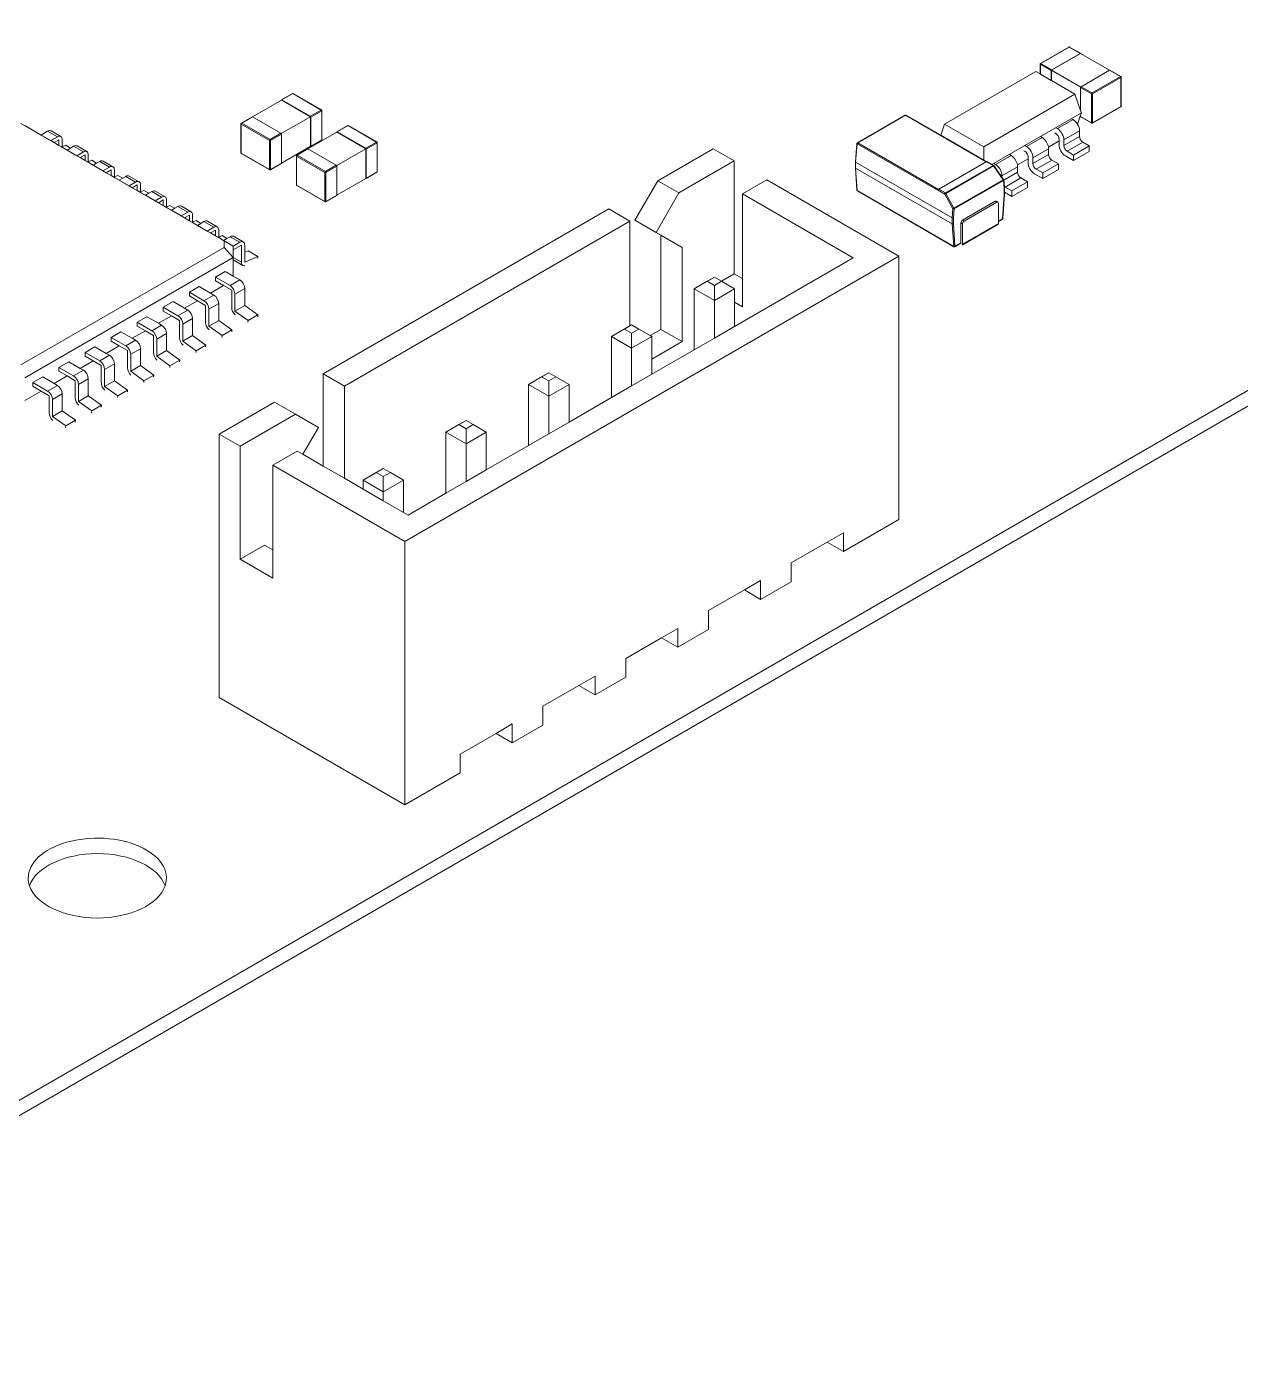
# Model space of a CAD drawing. Header units: millimetres. Extents: x 15 to 415, y 5 to 292.
# Drawn here: x 309.2 to 361.9, y 59.5 to 116.9 of the extents above; entities that cross this region are included whole.
import ezdxf

# ---------------------------------------------------------------- set-up
doc = ezdxf.new("R2010")
doc.units = ezdxf.units.MM
doc.layers.add('Geometries', color=7, linetype='Continuous')

msp = doc.modelspace()

# ---------------------------------------------------------------- linework, layer by layer
at = {"layer": 'Geometries', "linetype": 'Continuous', "lineweight": 15}
for p, q in [((392.916, 118.864), (291.234, 60.158)), ((392.916, 118.192), (291.234, 59.486)), ((354.434, 116.024), (353.204, 115.314)), ((354.449, 116.023), (353.219, 115.312)), ((354.923, 115.749), (354.449, 116.023)), ((354.938, 115.751), (354.464, 116.024)), ((354.933, 115.743), (353.682, 115.02)), ((353.692, 115.039), (354.923, 115.749)), ((354.933, 115.743), (354.944, 115.737)), ((354.944, 115.737), (356.195, 115.014)), ((353, 114.965), (349.04, 112.679)), ((353.189, 114.856), (353, 114.965)), ((353.189, 115.288), (353.189, 114.856)), ((353.671, 115.002), (353.197, 115.276)), ((353.197, 115.276), (353.197, 114.851)), ((353.219, 115.312), (353.692, 115.039)), ((353.671, 114.578), (353.671, 115.002)), ((353.682, 115.02), (354.95, 114.288)), ((353.682, 115.02), (353.682, 114.572)), ((356.195, 115.014), (354.965, 114.304)), ((356.669, 114.741), (356.195, 115.014)), ((356.684, 114.742), (356.21, 115.016)), ((353.197, 114.851), (353.189, 114.856)), ((353.671, 114.578), (353.197, 114.851)), ((353.682, 114.572), (353.671, 114.578)), ((354.697, 113.986), (353.682, 114.572)), ((354.965, 114.304), (355.439, 114.03)), ((355.439, 114.03), (356.669, 114.741)), ((356.69, 114.704), (355.46, 113.994)), ((356.69, 113.447), (356.69, 114.704)), ((356.699, 113.459), (356.699, 114.716)), ((320.26, 113.716), (319.009, 112.994)), ((320.271, 113.722), (320.26, 113.716)), ((320.74, 114.003), (320.267, 113.73)), ((321.523, 113), (320.271, 113.722)), ((320.755, 114.002), (320.282, 113.728)), ((320.282, 113.728), (321.512, 113.018)), ((321.986, 113.292), (320.755, 114.002)), ((322.001, 113.293), (320.77, 114.003)), ((350.737, 111.699), (354.697, 113.986)), ((354.944, 113.272), (354.697, 113.986)), ((355.418, 113.994), (354.944, 114.267)), ((354.944, 114.267), (354.944, 113.272)), ((355.418, 112.736), (355.418, 113.994)), ((355.46, 113.994), (355.46, 112.736)), ((321.512, 113.018), (321.986, 113.292)), ((322.007, 113.255), (321.533, 112.981)), ((322.007, 111.997), (322.007, 113.255)), ((322.016, 112.01), (322.016, 113.267)), ((354.979, 113.169), (351.095, 110.926)), ((354.979, 113.169), (354.944, 113.272)), ((354.944, 113.066), (354.979, 113.169)), ((355.454, 112.723), (356.684, 113.433)), ((355.46, 112.736), (356.69, 113.447)), ((317.773, 107.621), (308.956, 112.711)), ((309.122, 112.615), (309.829, 112.207)), ((318.505, 112.696), (318.505, 111.438)), ((319.744, 111.973), (318.514, 112.683)), ((318.514, 112.683), (318.514, 111.426)), ((318.994, 112.995), (318.52, 112.722)), ((319.009, 112.994), (318.535, 112.72)), ((318.535, 112.72), (319.766, 112.01)), ((320.239, 112.283), (319.009, 112.994)), ((321.523, 113), (320.254, 112.267)), ((321.523, 113), (321.523, 111.718)), ((321.533, 112.981), (321.533, 111.724)), ((323.145, 112.615), (322.671, 112.342)), ((323.16, 112.614), (322.686, 112.34)), ((324.39, 111.904), (323.16, 112.614)), ((324.405, 111.905), (323.175, 112.615)), ((347.325, 113.068), (345.255, 111.873)), ((347.345, 113.066), (345.275, 111.871)), ((350.841, 111.048), (347.345, 113.066)), ((348.873, 112.198), (347.365, 113.068)), ((349.04, 112.679), (348.873, 112.198)), ((349.04, 112.679), (350.737, 111.699)), ((354.612, 112.875), (353.933, 112.483)), ((354.612, 112.875), (354.541, 112.916)), ((354.807, 112.672), (354.928, 113.019)), ((354.928, 113.019), (354.944, 113.066)), ((354.944, 113.01), (354.928, 113.019)), ((354.944, 113.066), (354.944, 113.01)), ((354.944, 113.01), (355.418, 112.736)), ((354.95, 112.996), (355.424, 112.723)), ((310.112, 112.371), (309.829, 112.207)), ((309.829, 112.207), (310.253, 111.962)), ((310.536, 112.126), (310.112, 112.371)), ((310.536, 112.126), (310.253, 111.962)), ((310.686, 112.14), (310.262, 112.385)), ((310.607, 112.003), (310.395, 111.881)), ((310.607, 112.003), (310.607, 111.758)), ((310.748, 112.003), (310.748, 111.697)), ((319.766, 112.01), (320.239, 112.283)), ((320.26, 112.246), (319.787, 111.973)), ((320.26, 110.989), (320.26, 112.246)), ((322.665, 112.328), (321.413, 111.606)), ((321.533, 111.724), (322.007, 111.997)), ((322.675, 112.334), (322.665, 112.328)), ((323.927, 111.612), (322.675, 112.334)), ((322.686, 112.34), (323.916, 111.63)), ((350.737, 111.122), (348.873, 112.198)), ((352.589, 111.708), (353.268, 112.099)), ((353.268, 112.099), (353.198, 112.14)), ((353.82, 112.304), (353.862, 112.279)), ((353.933, 112.483), (353.862, 112.524)), ((354.004, 112.034), (354.004, 111.953)), ((354.895, 112.385), (354.216, 111.993)), ((354.895, 112.14), (354.216, 111.748)), ((354.216, 111.748), (354.216, 111.993)), ((354.895, 112.14), (354.895, 112.385)), ((310.253, 111.962), (310.395, 111.881)), ((310.395, 111.881), (310.607, 111.758)), ((310.607, 111.758), (310.748, 111.677)), ((310.748, 111.697), (310.898, 111.763)), ((310.748, 111.697), (310.748, 111.677)), ((310.748, 111.677), (310.961, 111.554)), ((310.898, 111.763), (311.11, 111.64)), ((311.11, 111.64), (310.961, 111.554)), ((310.961, 111.554), (311.385, 111.309)), ((311.243, 111.717), (311.11, 111.64)), ((311.668, 111.472), (311.243, 111.717)), ((311.668, 111.472), (311.385, 111.309)), ((311.818, 111.487), (311.393, 111.732)), ((318.514, 111.426), (319.744, 110.716)), ((318.52, 111.412), (319.751, 110.702)), ((319.744, 110.716), (319.744, 111.973)), ((319.787, 111.973), (319.787, 110.716)), ((320.26, 110.989), (321.512, 111.712)), ((321.398, 111.607), (320.924, 111.333)), ((321.413, 111.606), (320.939, 111.332)), ((322.643, 110.895), (321.413, 111.606)), ((321.512, 111.712), (321.523, 111.718)), ((321.527, 111.71), (322.001, 111.984)), ((323.927, 111.612), (322.658, 110.879)), ((323.916, 111.63), (324.39, 111.904)), ((323.927, 111.612), (323.927, 110.33)), ((324.411, 111.867), (323.937, 111.593)), ((323.937, 111.593), (323.937, 110.336)), ((324.411, 110.609), (324.411, 111.867)), ((324.42, 110.622), (324.42, 111.879)), ((336.588, 110.225), (338.992, 111.613)), ((338.992, 111.613), (339.911, 111.083)), ((345.235, 111.842), (345.167, 111.048)), ((345.247, 111.825), (345.179, 111.031)), ((348.754, 109.8), (345.247, 111.825)), ((345.275, 111.871), (348.773, 109.851)), ((350.737, 111.122), (350.737, 111.699)), ((352.476, 111.528), (352.519, 111.503)), ((352.589, 111.708), (352.519, 111.748)), ((352.872, 111.218), (353.551, 111.61)), ((354.004, 111.953), (353.544, 111.687)), ((353.551, 111.365), (353.551, 111.61)), ((354.004, 111.953), (354.004, 111.789)), ((355.036, 111.895), (354.357, 111.503)), ((354.64, 111.34), (354.357, 111.503)), ((355.319, 111.732), (354.64, 111.34)), ((355.319, 111.487), (354.64, 111.095)), ((355.319, 111.732), (355.036, 111.895)), ((355.319, 111.487), (355.319, 111.732)), ((311.385, 111.309), (311.526, 111.227)), ((311.738, 111.35), (311.526, 111.227)), ((311.526, 111.227), (311.738, 111.105)), ((311.738, 111.35), (311.738, 111.105)), ((311.738, 111.105), (311.88, 111.023)), ((311.88, 111.35), (311.88, 111.044)), ((311.88, 111.044), (312.03, 111.109)), ((311.88, 111.044), (311.88, 111.023)), ((311.88, 111.023), (312.092, 110.901)), ((312.03, 111.109), (312.241, 110.987)), ((312.241, 110.987), (312.092, 110.901)), ((312.092, 110.901), (312.516, 110.656)), ((312.375, 111.064), (312.241, 110.987)), ((312.799, 110.819), (312.375, 111.064)), ((312.949, 110.834), (312.525, 111.079)), ((319.781, 110.702), (320.254, 110.975)), ((319.787, 110.716), (320.26, 110.989)), ((320.909, 111.307), (320.909, 110.05)), ((322.148, 110.585), (320.918, 111.295)), ((320.918, 111.295), (320.918, 110.038)), ((320.939, 111.332), (322.17, 110.622)), ((322.17, 110.622), (322.643, 110.895)), ((322.665, 110.858), (322.191, 110.585)), ((322.665, 109.601), (322.665, 110.858)), ((337.507, 109.695), (339.911, 111.083)), ((339.911, 106.184), (339.911, 111.083)), ((345.167, 111.047), (345.167, 111.048)), ((345.167, 111.047), (345.167, 110.787)), ((349.365, 108.615), (345.179, 111.031)), ((345.179, 111.031), (345.179, 110.77)), ((348.783, 109.86), (350.841, 111.048)), ((349.072, 109.693), (351.14, 110.887)), ((351.158, 110.868), (349.09, 109.674)), ((350.853, 111.054), (350.737, 111.122)), ((350.841, 111.048), (350.851, 111.054)), ((351.14, 110.887), (350.851, 111.054)), ((351.095, 110.926), (350.871, 111.056)), ((351.16, 110.889), (351.095, 110.926)), ((351.584, 110.268), (351.158, 110.868)), ((351.529, 110.376), (351.172, 110.878)), ((351.246, 110.932), (351.175, 110.973)), ((351.246, 110.932), (351.925, 111.324)), ((351.925, 111.324), (351.854, 111.365)), ((352.66, 111.177), (352.2, 110.911)), ((352.66, 111.259), (352.66, 111.177)), ((352.66, 111.177), (352.66, 111.014)), ((352.872, 110.973), (353.551, 111.365)), ((352.872, 110.973), (352.872, 111.218)), ((353.014, 110.728), (353.693, 111.12)), ((353.297, 110.564), (353.975, 110.956)), ((353.975, 110.956), (353.693, 111.12)), ((353.975, 110.711), (353.975, 110.956)), ((354.286, 111.299), (354.64, 111.095)), ((354.64, 111.095), (354.64, 111.34)), ((312.799, 110.819), (312.516, 110.656)), ((312.516, 110.656), (312.658, 110.574)), ((312.87, 110.697), (312.658, 110.574)), ((312.658, 110.574), (312.87, 110.452)), ((312.87, 110.697), (312.87, 110.452)), ((312.87, 110.452), (313.011, 110.37)), ((313.011, 110.697), (313.011, 110.391)), ((313.011, 110.391), (313.161, 110.456)), ((313.011, 110.391), (313.011, 110.37)), ((313.011, 110.37), (313.223, 110.248)), ((313.161, 110.456), (313.373, 110.334)), ((313.373, 110.334), (313.223, 110.248)), ((313.506, 110.411), (313.373, 110.334)), ((313.93, 110.166), (313.506, 110.411)), ((314.08, 110.181), (313.656, 110.426)), ((322.148, 109.327), (322.148, 110.585)), ((322.191, 110.585), (322.191, 109.327)), ((322.665, 109.601), (323.916, 110.324)), ((323.916, 110.324), (323.927, 110.33)), ((323.931, 110.322), (324.405, 110.596)), ((323.937, 110.336), (324.411, 110.609)), ((340.265, 109.654), (341.325, 110.266)), ((341.325, 110.266), (347.053, 106.959)), ((345.167, 110.786), (345.167, 110.787)), ((345.167, 110.786), (345.236, 109.811)), ((345.179, 110.77), (345.247, 109.795)), ((349.365, 108.353), (345.179, 110.77)), ((349.445, 109.033), (351.584, 110.268)), ((351.529, 110.442), (352.208, 110.834)), ((351.529, 110.376), (351.529, 110.442)), ((351.598, 110.278), (351.529, 110.376)), ((351.607, 110.242), (352.208, 110.589)), ((351.67, 109.952), (352.349, 110.344)), ((352.208, 110.589), (352.208, 110.834)), ((352.632, 110.181), (352.349, 110.344)), ((352.943, 110.524), (353.297, 110.32)), ((353.297, 110.564), (353.014, 110.728)), ((353.297, 110.32), (353.975, 110.711)), ((353.297, 110.32), (353.297, 110.564)), ((313.223, 110.248), (313.648, 110.003)), ((313.93, 110.166), (313.648, 110.003)), ((313.648, 110.003), (313.789, 109.921)), ((314.001, 110.044), (313.789, 109.921)), ((313.789, 109.921), (314.001, 109.799)), ((314.001, 110.044), (314.001, 109.799)), ((314.001, 109.799), (314.143, 109.717)), ((314.143, 110.044), (314.143, 109.738)), ((314.143, 109.738), (314.293, 109.803)), ((314.143, 109.738), (314.143, 109.717)), ((314.143, 109.717), (314.355, 109.594)), ((314.293, 109.803), (314.504, 109.681)), ((314.638, 109.758), (314.504, 109.681)), ((315.062, 109.513), (314.638, 109.758)), ((315.212, 109.528), (314.788, 109.773)), ((320.918, 110.038), (322.148, 109.327)), ((320.924, 110.024), (322.155, 109.314)), ((335.598, 108.511), (336.588, 110.225)), ((337.507, 109.695), (336.517, 107.98)), ((336.588, 110.225), (337.507, 109.695)), ((345.247, 109.795), (349.433, 107.378)), ((345.256, 109.779), (349.442, 107.362)), ((348.754, 109.8), (348.755, 109.814)), ((349.044, 109.648), (348.755, 109.814)), ((348.783, 109.86), (349.072, 109.693)), ((351.594, 110.238), (349.455, 109.003)), ((351.628, 109.887), (351.594, 110.238)), ((351.607, 110.242), (351.606, 110.258)), ((351.632, 109.98), (351.607, 110.242)), ((351.628, 109.628), (351.628, 109.887)), ((351.639, 109.906), (351.632, 109.98)), ((351.639, 109.904), (351.639, 109.906)), ((351.639, 109.725), (351.639, 109.904)), ((351.639, 109.725), (351.953, 109.544)), ((351.639, 109.644), (351.639, 109.725)), ((351.953, 109.789), (351.67, 109.952)), ((351.953, 109.789), (352.632, 110.181)), ((351.953, 109.544), (352.632, 109.936)), ((351.953, 109.544), (351.953, 109.789)), ((352.632, 109.936), (352.632, 110.181)), ((314.504, 109.681), (314.355, 109.594)), ((314.355, 109.594), (314.779, 109.35)), ((315.062, 109.513), (314.779, 109.35)), ((314.779, 109.35), (314.92, 109.268)), ((315.132, 109.39), (314.92, 109.268)), ((314.92, 109.268), (315.132, 109.145)), ((315.132, 109.39), (315.132, 109.145)), ((315.132, 109.145), (315.274, 109.064)), ((315.274, 109.39), (315.274, 109.084)), ((315.274, 109.084), (315.424, 109.15)), ((315.424, 109.15), (315.636, 109.028)), ((316.343, 108.874), (315.919, 109.119)), ((322.185, 109.314), (322.658, 109.587)), ((322.191, 109.327), (322.665, 109.601)), ((345.073, 106.878), (340.265, 109.654)), ((340.265, 105.98), (340.265, 109.654)), ((349.398, 109.007), (349.044, 109.648)), ((349.09, 109.674), (349.445, 109.033)), ((351.232, 109.333), (349.817, 108.517)), ((351.302, 109.292), (349.888, 108.476)), ((351.302, 109.292), (351.232, 109.333)), ((351.352, 109.297), (351.282, 109.338)), ((351.373, 108.468), (351.373, 109.251)), ((351.559, 108.575), (351.628, 109.628)), ((351.571, 108.589), (351.639, 109.643)), ((351.639, 109.643), (351.639, 109.644)), ((315.274, 109.084), (315.274, 109.064)), ((315.274, 109.064), (315.486, 108.941)), ((315.636, 109.028), (315.486, 108.941)), ((315.486, 108.941), (315.91, 108.696)), ((315.769, 109.105), (315.636, 109.028)), ((316.193, 108.86), (315.769, 109.105)), ((316.193, 108.86), (315.91, 108.696)), ((315.91, 108.696), (316.052, 108.615)), ((316.264, 108.737), (316.052, 108.615)), ((316.052, 108.615), (316.264, 108.492)), ((316.264, 108.737), (316.264, 108.492)), ((316.405, 108.737), (316.405, 108.431)), ((322.078, 101.848), (334.466, 109.001)), ((334.466, 109.001), (335.385, 108.47)), ((349.365, 108.615), (349.398, 109.007)), ((349.365, 108.353), (349.365, 108.615)), ((349.455, 109.003), (349.421, 108.613)), ((349.421, 108.613), (349.421, 108.355)), ((351.373, 108.468), (351.559, 108.575)), ((351.373, 108.454), (351.551, 108.557)), ((316.264, 108.492), (316.405, 108.411)), ((316.405, 108.431), (316.555, 108.497)), ((316.405, 108.431), (316.405, 108.411)), ((316.405, 108.411), (316.617, 108.288)), ((316.555, 108.497), (316.767, 108.374)), ((316.767, 108.374), (316.617, 108.288)), ((316.617, 108.288), (317.042, 108.043)), ((316.9, 108.451), (316.767, 108.374)), ((317.325, 108.206), (316.9, 108.451)), ((317.325, 108.206), (317.042, 108.043)), ((317.042, 108.043), (317.183, 107.961)), ((317.475, 108.221), (317.05, 108.466)), ((317.395, 108.084), (317.183, 107.961)), ((317.395, 108.084), (317.395, 107.839)), ((317.537, 108.084), (317.537, 107.778)), ((335.385, 108.47), (322.997, 101.317)), ((335.385, 103.93), (335.385, 108.47)), ((335.598, 108.511), (336.517, 107.98)), ((336.729, 107.858), (335.598, 108.511)), ((336.517, 107.98), (337.648, 107.327)), ((349.433, 107.378), (349.365, 108.353)), ((349.421, 108.355), (349.49, 107.38)), ((349.747, 107.529), (349.747, 108.394)), ((349.817, 108.353), (349.747, 108.394)), ((349.797, 107.426), (351.352, 108.324)), ((349.817, 108.517), (349.888, 108.476)), ((349.817, 107.471), (351.373, 108.37)), ((349.817, 107.471), (349.817, 108.353)), ((351.373, 108.454), (351.373, 108.468)), ((351.373, 108.37), (351.373, 108.454)), ((317.183, 107.961), (317.395, 107.839)), ((317.395, 107.839), (317.537, 107.757)), ((317.537, 107.778), (317.687, 107.843)), ((317.537, 107.778), (317.537, 107.757)), ((317.537, 107.757), (317.749, 107.635)), ((317.687, 107.843), (317.898, 107.721)), ((317.898, 107.721), (317.749, 107.635)), ((317.749, 107.635), (318.173, 107.39)), ((317.773, 107.322), (317.773, 107.621)), ((318.173, 107.39), (317.773, 107.621)), ((318.032, 107.798), (317.898, 107.721)), ((318.456, 107.553), (318.032, 107.798)), ((318.456, 107.553), (318.173, 107.39)), ((318.527, 107.431), (318.173, 107.227)), ((318.606, 107.568), (318.182, 107.813)), ((318.527, 107.431), (318.527, 106.686)), ((318.668, 107.431), (318.668, 107.125)), ((336.729, 107.858), (337.648, 107.327)), ((336.729, 103.775), (336.729, 107.858)), ((349.482, 107.362), (349.673, 107.473)), ((349.49, 107.38), (349.747, 107.529)), ((349.673, 107.473), (349.738, 107.51)), ((308.956, 102.232), (317.773, 107.322)), ((318.173, 106.9), (309.122, 101.674)), ((318.173, 106.9), (317.773, 107.322)), ((318.173, 107.39), (318.173, 107.227)), ((318.173, 107.227), (318.173, 106.9)), ((318.173, 106.89), (318.173, 106.9)), ((318.173, 106.788), (318.173, 106.89)), ((318.173, 106.89), (318.527, 106.686)), ((318.668, 107.125), (318.818, 107.19)), ((318.668, 107.125), (318.668, 106.695)), ((318.668, 106.695), (319.242, 106.945)), ((318.818, 107.19), (319.242, 106.945)), ((319.242, 106.945), (319.234, 106.859)), ((347.053, 106.959), (325.613, 94.581)), ((337.648, 107.327), (337.648, 103.244)), ((345.073, 106.878), (339.925, 103.906)), ((347.053, 106.959), (347.053, 95.528)), ((317.819, 106.288), (317.395, 106.043)), ((318.173, 106.084), (317.819, 106.288)), ((318.173, 106.084), (318.173, 106.788)), ((318.173, 106.788), (318.589, 106.548)), ((317.183, 105.349), (317.749, 105.675)), ((317.395, 106.043), (317.395, 105.879)), ((318.032, 105.675), (317.395, 106.043)), ((317.749, 105.675), (317.395, 105.879)), ((318.102, 105.471), (317.749, 105.675)), ((318.032, 105.675), (318.456, 105.92)), ((318.456, 105.92), (318.173, 106.084)), ((338.171, 105.539), (339.048, 106.045)), ((338.737, 105.865), (338.171, 105.539)), ((338.737, 105.865), (339.048, 106.045)), ((339.048, 105.686), (338.737, 105.865)), ((339.359, 105.865), (339.048, 106.045)), ((339.048, 105.686), (339.359, 105.865)), ((339.048, 105.686), (339.048, 105.032)), ((339.359, 105.865), (339.911, 106.184)), ((339.359, 105.865), (339.925, 105.539)), ((340.265, 105.98), (339.911, 106.184)), ((340.265, 104.755), (340.265, 105.98)), ((316.688, 105.634), (316.264, 105.389)), ((316.264, 105.389), (316.264, 105.226)), ((316.9, 105.022), (316.264, 105.389)), ((316.617, 105.022), (316.264, 105.226)), ((317.183, 105.349), (316.688, 105.634)), ((316.9, 105.022), (317.325, 105.267)), ((317.325, 105.267), (317.183, 105.349)), ((318.102, 105.471), (318.102, 104.726)), ((318.668, 105.553), (318.244, 105.308)), ((318.244, 105.308), (318.244, 104.572)), ((318.668, 105.553), (318.668, 104.817)), ((339.048, 105.032), (338.171, 105.539)), ((338.171, 102.893), (338.171, 105.539)), ((339.048, 105.032), (339.925, 105.539)), ((339.925, 105.539), (339.925, 104.951)), ((315.557, 104.981), (315.132, 104.736)), ((315.132, 104.736), (315.132, 104.573)), ((315.769, 104.369), (315.132, 104.736)), ((315.486, 104.369), (315.132, 104.573)), ((316.052, 104.695), (315.557, 104.981)), ((315.769, 104.369), (316.193, 104.614)), ((316.052, 104.695), (316.617, 105.022)), ((316.193, 104.614), (316.052, 104.695)), ((316.971, 104.818), (316.617, 105.022)), ((316.971, 104.818), (316.971, 104.073)), ((317.537, 104.9), (317.112, 104.655)), ((317.112, 104.655), (317.112, 103.919)), ((317.537, 104.9), (317.537, 104.164)), ((318.244, 104.572), (318.668, 104.817)), ((318.244, 104.572), (318.818, 104.159)), ((318.668, 104.817), (319.242, 104.404)), ((339.048, 103.399), (339.048, 105.032)), ((339.925, 104.951), (340.265, 104.755)), ((339.925, 104.951), (339.925, 103.906)), ((314.425, 104.328), (314.001, 104.083)), ((314.001, 104.083), (314.001, 103.92)), ((314.638, 103.716), (314.001, 104.083)), ((314.92, 104.042), (314.425, 104.328)), ((314.638, 103.716), (315.062, 103.961)), ((314.92, 104.042), (315.486, 104.369)), ((315.062, 103.961), (314.92, 104.042)), ((315.84, 104.165), (315.486, 104.369)), ((315.84, 104.165), (315.84, 103.42)), ((316.405, 104.246), (315.981, 104.001)), ((315.981, 104.001), (315.981, 103.266)), ((316.405, 104.246), (316.405, 103.511)), ((317.112, 103.919), (317.537, 104.164)), ((317.537, 104.164), (318.111, 103.751)), ((318.818, 104.159), (318.809, 104.083)), ((319.242, 104.404), (318.818, 104.159)), ((319.234, 104.328), (319.242, 104.404)), ((335.456, 103.971), (335.145, 103.791)), ((335.456, 103.971), (335.385, 103.93)), ((335.767, 103.791), (335.456, 103.971)), ((313.294, 103.675), (312.87, 103.43)), ((313.506, 103.062), (312.87, 103.43)), ((312.87, 103.43), (312.87, 103.267)), ((313.789, 103.389), (313.294, 103.675)), ((313.789, 103.389), (314.355, 103.716)), ((313.93, 103.307), (313.789, 103.389)), ((314.355, 103.716), (314.001, 103.92)), ((314.708, 103.512), (314.355, 103.716)), ((314.708, 103.512), (314.708, 102.766)), ((315.274, 103.593), (314.85, 103.348)), ((315.274, 103.593), (315.274, 102.858)), ((315.981, 103.266), (316.405, 103.511)), ((316.405, 103.511), (316.98, 103.098)), ((317.112, 103.919), (317.687, 103.506)), ((317.687, 103.506), (317.678, 103.43)), ((318.111, 103.751), (317.687, 103.506)), ((318.102, 103.675), (318.111, 103.751)), ((335.385, 103.93), (334.579, 103.465)), ((335.145, 103.791), (334.579, 103.465)), ((335.456, 102.959), (334.579, 103.465)), ((334.579, 103.465), (334.579, 100.819)), ((335.456, 103.612), (335.145, 103.791)), ((335.767, 103.791), (335.456, 103.612)), ((335.456, 103.612), (335.456, 102.959)), ((336.333, 103.465), (335.456, 102.959)), ((335.767, 103.791), (336.262, 103.506)), ((336.262, 103.506), (336.729, 103.775)), ((336.262, 103.506), (336.333, 103.465)), ((336.333, 102.485), (336.333, 103.465)), ((336.729, 103.775), (337.648, 103.244)), ((339.048, 103.399), (338.171, 102.893)), ((339.925, 103.906), (339.048, 103.399)), ((312.163, 103.022), (311.738, 102.777)), ((312.658, 102.736), (312.163, 103.022)), ((312.658, 102.736), (313.223, 103.062)), ((313.223, 103.062), (312.87, 103.267)), ((313.577, 102.858), (313.223, 103.062)), ((313.506, 103.062), (313.93, 103.307)), ((313.577, 102.858), (313.577, 102.113)), ((314.143, 102.94), (313.718, 102.695)), ((314.143, 102.94), (314.143, 102.204)), ((314.85, 103.348), (314.85, 102.613)), ((314.85, 102.613), (315.274, 102.858)), ((315.274, 102.858), (315.848, 102.445)), ((315.981, 103.266), (316.555, 102.853)), ((316.555, 102.853), (316.547, 102.777)), ((316.98, 103.098), (316.555, 102.853)), ((316.971, 103.022), (316.98, 103.098)), ((335.456, 102.959), (335.456, 101.326)), ((337.648, 103.244), (336.333, 102.485)), ((338.171, 102.893), (336.333, 101.832)), ((311.031, 102.368), (310.607, 102.124)), ((311.526, 102.083), (311.031, 102.368)), ((311.526, 102.083), (312.092, 102.409)), ((312.375, 102.409), (311.738, 102.777)), ((311.738, 102.777), (311.738, 102.613)), ((312.092, 102.409), (311.738, 102.613)), ((312.445, 102.205), (312.092, 102.409)), ((312.375, 102.409), (312.799, 102.654)), ((313.011, 102.287), (312.587, 102.042)), ((312.799, 102.654), (312.658, 102.736)), ((313.011, 102.287), (313.011, 101.551)), ((313.718, 102.695), (313.718, 101.959)), ((314.85, 102.613), (315.424, 102.2)), ((315.848, 102.445), (315.424, 102.2)), ((315.84, 102.368), (315.848, 102.445)), ((336.333, 101.832), (336.333, 102.485)), ((309.9, 101.715), (309.476, 101.47)), ((310.395, 101.429), (309.9, 101.715)), ((310.395, 101.429), (310.961, 101.756)), ((310.607, 102.124), (310.607, 101.96)), ((311.243, 101.756), (310.607, 102.124)), ((310.961, 101.756), (310.607, 101.96)), ((311.314, 101.552), (310.961, 101.756)), ((311.243, 101.756), (311.668, 102.001)), ((311.668, 102.001), (311.526, 102.083)), ((312.445, 102.205), (312.445, 101.46)), ((312.587, 102.042), (312.587, 101.306)), ((313.718, 101.959), (314.143, 102.204)), ((313.718, 101.959), (314.293, 101.546)), ((314.143, 102.204), (314.717, 101.791)), ((314.717, 101.791), (314.293, 101.546)), ((314.708, 101.715), (314.717, 101.791)), ((315.424, 102.2), (315.415, 102.124)), ((322.078, 101.848), (322.997, 101.317)), ((322.078, 101.848), (322.078, 97.847)), ((331.864, 101.897), (330.987, 101.391)), ((331.553, 101.717), (330.987, 101.391)), ((331.864, 101.897), (331.553, 101.717)), ((331.864, 101.538), (331.553, 101.717)), ((332.175, 101.717), (331.864, 101.897)), ((332.175, 101.717), (331.864, 101.538)), ((332.175, 101.717), (332.741, 101.391)), ((336.333, 101.832), (335.456, 101.326)), ((309.122, 100.695), (309.829, 101.103)), ((309.476, 101.47), (309.476, 101.307)), ((310.112, 101.103), (309.476, 101.47)), ((309.829, 101.103), (309.476, 101.307)), ((310.183, 100.899), (309.829, 101.103)), ((310.112, 101.103), (310.536, 101.348)), ((310.536, 101.348), (310.395, 101.429)), ((311.314, 101.552), (311.314, 100.807)), ((311.88, 101.634), (311.456, 101.389)), ((311.456, 101.389), (311.456, 100.653)), ((311.88, 101.634), (311.88, 100.898)), ((312.587, 101.306), (313.011, 101.551)), ((312.587, 101.306), (313.161, 100.893)), ((313.011, 101.551), (313.585, 101.138)), ((313.585, 101.138), (313.161, 100.893)), ((313.577, 101.062), (313.585, 101.138)), ((314.293, 101.546), (314.284, 101.47)), ((322.997, 97.317), (322.997, 101.317)), ((330.987, 101.391), (330.987, 98.745)), ((331.864, 100.885), (330.987, 101.391)), ((331.864, 101.538), (331.864, 100.885)), ((332.741, 101.391), (331.864, 100.885)), ((332.741, 99.758), (332.741, 101.391)), ((335.456, 101.326), (334.579, 100.819)), ((310.183, 100.899), (310.183, 100.154)), ((310.748, 100.98), (310.324, 100.735)), ((310.324, 100.735), (310.324, 100)), ((310.748, 100.98), (310.748, 100.245)), ((311.456, 100.653), (311.88, 100.898)), ((311.456, 100.653), (312.03, 100.24)), ((311.88, 100.898), (312.454, 100.485)), ((313.161, 100.893), (313.153, 100.817)), ((319.956, 100.623), (317.552, 99.235)), ((319.956, 100.623), (320.876, 100.093)), ((331.864, 100.885), (331.864, 99.252)), ((334.579, 100.819), (332.741, 99.758)), ((310.324, 100), (310.748, 100.245)), ((310.324, 100), (310.898, 99.587)), ((310.748, 100.245), (311.323, 99.832)), ((312.03, 100.24), (312.021, 100.164)), ((312.454, 100.485), (312.03, 100.24)), ((312.445, 100.409), (312.454, 100.485)), ((320.876, 100.093), (318.471, 98.705)), ((320.876, 100.093), (321.866, 99.521)), ((310.898, 99.587), (310.89, 99.511)), ((311.323, 99.832), (310.898, 99.587)), ((311.314, 99.756), (311.323, 99.832)), ((321.866, 99.521), (321.194, 98.358)), ((328.272, 99.823), (327.395, 99.317)), ((327.961, 99.644), (327.395, 99.317)), ((328.272, 99.823), (327.961, 99.644)), ((328.272, 99.464), (327.961, 99.644)), ((328.583, 99.644), (328.272, 99.823)), ((328.583, 99.644), (328.272, 99.464)), ((328.272, 99.464), (328.272, 98.811)), ((328.583, 99.644), (329.149, 99.317)), ((332.741, 99.758), (331.864, 99.252)), ((317.552, 87.804), (317.552, 99.235)), ((317.552, 99.235), (318.471, 98.705)), ((328.272, 98.811), (327.395, 99.317)), ((327.395, 99.317), (327.395, 96.672)), ((329.149, 99.317), (328.272, 98.811)), ((328.272, 98.811), (328.272, 97.178)), ((329.149, 97.684), (329.149, 99.317)), ((331.864, 99.252), (330.987, 98.745)), ((318.471, 93.806), (318.471, 98.705)), ((320.946, 98.5), (319.886, 97.888)), ((321.194, 98.358), (320.946, 98.5)), ((322.078, 97.847), (321.194, 98.358)), ((330.987, 98.745), (329.149, 97.684)), ((319.886, 97.888), (319.886, 94.214)), ((319.886, 97.888), (325.613, 94.581)), ((322.997, 97.317), (322.078, 97.847)), ((324.68, 97.749), (323.803, 97.243)), ((324.68, 97.749), (324.369, 97.57)), ((324.991, 97.57), (324.68, 97.749)), ((329.149, 97.684), (328.272, 97.178)), ((323.803, 96.851), (322.997, 97.317)), ((324.369, 97.57), (323.803, 97.243)), ((323.803, 97.243), (323.803, 96.851)), ((324.68, 96.737), (323.803, 97.243)), ((324.68, 97.39), (324.369, 97.57)), ((324.991, 97.57), (324.68, 97.39)), ((324.68, 97.39), (324.68, 96.737)), ((325.557, 97.243), (324.68, 96.737)), ((324.991, 97.57), (325.557, 97.243)), ((325.557, 95.839), (325.557, 97.243)), ((328.272, 97.178), (327.395, 96.672)), ((324.68, 96.345), (323.803, 96.851)), ((324.68, 96.737), (324.68, 96.345)), ((327.395, 96.672), (325.755, 95.724)), ((325.557, 95.839), (324.68, 96.345)), ((325.755, 95.724), (325.557, 95.839)), ((344.649, 94.14), (347.053, 95.528)), ((343.941, 94.549), (344.649, 94.957)), ((344.649, 94.957), (344.649, 94.14)), ((319.532, 94.418), (318.471, 93.806)), ((319.532, 94.418), (319.886, 94.214)), ((319.886, 94.214), (319.886, 92.989)), ((325.613, 94.581), (325.613, 83.15)), ((342.386, 93.651), (343.941, 94.549)), ((344.649, 94.14), (343.941, 94.549)), ((319.886, 92.989), (318.471, 93.806)), ((342.386, 92.834), (342.386, 93.651)), ((340.349, 92.475), (338.794, 91.577)), ((341.056, 92.883), (340.349, 92.475)), ((340.349, 92.475), (341.056, 92.066)), ((341.056, 92.066), (341.056, 92.883)), ((342.386, 92.834), (341.056, 92.066)), ((338.794, 91.577), (338.794, 90.76)), ((337.464, 90.809), (336.757, 90.401)), ((337.464, 89.993), (337.464, 90.809)), ((337.464, 89.993), (338.794, 90.76)), ((336.757, 90.401), (335.202, 89.503)), ((336.757, 90.401), (337.464, 89.993)), ((335.202, 89.503), (335.202, 88.686)), ((333.872, 88.735), (333.165, 88.327)), ((333.872, 87.919), (333.872, 88.735)), ((333.872, 87.919), (335.202, 88.686)), ((333.165, 88.327), (331.61, 87.429)), ((333.165, 88.327), (333.872, 87.919)), ((325.613, 83.15), (317.552, 87.804)), ((331.61, 87.429), (331.61, 86.612)), ((329.573, 86.253), (328.017, 85.355)), ((330.28, 86.661), (329.573, 86.253)), ((329.573, 86.253), (330.28, 85.845)), ((330.28, 85.845), (330.28, 86.661)), ((331.61, 86.612), (330.28, 85.845)), ((328.017, 85.355), (328.017, 84.538)), ((328.017, 84.538), (325.613, 83.15))]:
    msp.add_line(p, q, dxfattribs=at)
at = {"layer": 'Geometries', "linetype": 'Continuous', "lineweight": 15, "flags": 128}
for points in [[(345.179, 111.031), (345.174, 111.035), (345.17, 111.039), (345.168, 111.043), (345.167, 111.047)], [(345.179, 110.77), (345.174, 110.774), (345.17, 110.778), (345.168, 110.782), (345.167, 110.786)], [(351.628, 109.887), (351.633, 109.89), (351.636, 109.895), (351.638, 109.899), (351.639, 109.904)], [(351.628, 109.628), (351.633, 109.632), (351.636, 109.635), (351.638, 109.639), (351.639, 109.643)], [(349.365, 108.615), (349.371, 108.612), (349.378, 108.609), (349.385, 108.608), (349.393, 108.607), (349.401, 108.608), (349.408, 108.609), (349.415, 108.61), (349.421, 108.613)], [(349.365, 108.353), (349.371, 108.35), (349.378, 108.348), (349.385, 108.347), (349.393, 108.347), (349.401, 108.348), (349.408, 108.349), (349.415, 108.351), (349.421, 108.355)]]:
    msp.add_lwpolyline(points, dxfattribs=at)
at = {"layer": 'Geometries', "linetype": 'Continuous', "lineweight": 15}
for centre, radius, start, end in [((354.449, 115.998), 0.03, 60, 120), ((353.219, 115.288), 0.03, 120, 180), ((356.669, 114.716), 0.03, 0, 60), ((320.755, 113.977), 0.03, 60.00001, 120), ((321.986, 113.267), 0.03, 0, 60.00001), ((356.669, 113.459), 0.03, 300, 0), ((318.535, 112.696), 0.03, 120, 180), ((323.16, 112.589), 0.03, 60.00001, 120), ((347.345, 113.033), 0.04, 60, 120), ((355.439, 112.748), 0.03, 240, 300), ((321.986, 112.01), 0.03, 300, 0), ((318.535, 111.438), 0.03, 180, 240.00001), ((324.39, 111.879), 0.03, 0, 60.00001), ((345.275, 111.838), 0.04, 120, 175.09916), ((320.939, 111.307), 0.03, 120, 180), ((351.14, 110.854), 0.04, 35.38817, 60), ((319.766, 110.728), 0.03, 240.00001, 300), ((324.39, 110.622), 0.03, 300, 0), ((351.566, 110.255), 0.04, 5.43633, 35.38817), ((320.939, 110.05), 0.03, 180, 240.00001), ((345.276, 109.814), 0.04, 184.02747, 240), ((322.17, 109.34), 0.03, 240.00001, 300), ((351.531, 108.591), 0.04, 300, 356.27446), ((349.462, 107.397), 0.04, 240, 300)]:
    msp.add_arc(centre, radius, start, end, dxfattribs=at)
for centre, major_axis, ratio, start_param, end_param in [((354.449, 115.998), (-0.015, 0.026), 0.57735, 5.497787, 6.283185), ((354.449, 115.998), (-0.015, -0.026), 0.57735, 3.141593, 3.926991), ((354.923, 115.725), (0.015, 0.026), 0.57735, 6.283185, 7.068584), ((354.923, 115.725), (0.015, 0.026), 0.57735, 5.497787, 6.283185), ((353.219, 115.288), (-0.03, 0), 0.57735, 0, 0.785398), ((353.219, 115.288), (-0.015, -0.026), 0.57735, 3.926991, 5.497787), ((353.219, 115.288), (-0.015, 0.026), 0.57735, 5.497787, 6.283185), ((353.692, 115.014), (0.015, 0.026), 0.57735, 0.785398, 2.356195), ((356.195, 114.99), (-0.015, -0.026), 0.57735, 3.141593, 3.926991), ((354.965, 114.279), (-0.015, -0.026), 0.57735, 4.712389, 5.497787), ((354.965, 114.279), (-0.015, -0.026), 0.57735, 3.926991, 4.712389), ((356.669, 114.716), (0.015, 0.026), 0.57735, 0, 0.785398), ((356.669, 114.716), (-0.015, 0.026), 0.57735, 3.926991, 5.497787), ((356.669, 114.716), (-0.03, 0), 0.57735, 2.356194, 3.141593), ((320.282, 113.704), (0.015, -0.026), 0.57735, 3.141593, 3.926991), ((320.282, 113.704), (0.015, -0.026), 0.57735, 2.356194, 3.141593), ((320.755, 113.977), (-0.015, 0.026), 0.57735, 5.497787, 6.283185), ((320.755, 113.977), (0.015, 0.026), 0.57735, 0, 0.785398), ((355.439, 114.006), (0.015, 0.026), 0.57735, 0.785398, 2.356195), ((355.439, 114.006), (-0.03, 0), 0.57735, 0.785398, 2.356194), ((355.439, 114.006), (-0.015, 0.026), 0.57735, 3.926991, 5.497787), ((321.986, 113.267), (0.015, 0.026), 0.57735, 0, 0.785398), ((321.986, 113.267), (-0.015, 0.026), 0.57735, 3.926991, 5.497787), ((321.986, 113.267), (0.03, 0), 0.57735, 5.497787, 6.283185), ((356.669, 113.459), (-0.015, 0.026), 0.57735, 3.141593, 3.926991), ((356.669, 113.459), (-0.03, 0), 0.57735, 2.356194, 3.141593), ((318.535, 112.696), (0.03, 0), 0.57735, 3.141593, 3.926991), ((318.535, 112.696), (0.015, 0.026), 0.57735, 0.785398, 2.356194), ((318.535, 112.696), (0.015, -0.026), 0.57735, 2.356194, 3.141593), ((319.009, 112.969), (-0.015, 0.026), 0.57735, 5.497787, 6.283185), ((321.512, 112.994), (0.015, -0.026), 0.57735, 0.785398, 2.356194), ((323.16, 112.589), (-0.015, 0.026), 0.57735, 5.497787, 6.283185), ((323.16, 112.589), (0.015, 0.026), 0.57735, 0, 0.785398), ((347.345, 113.033), (0.02, -0.0346), 0.57735, 2.356194, 3.141593), ((347.345, 113.033), (-0.02, -0.0346), 0.57735, 3.141593, 3.926991), ((354.612, 112.549), (0.2, -0.346), 0.57735, 1.593374, 2.356194), ((354.612, 112.549), (0.2, -0.346), 0.57735, 0.785398, 1.593374), ((354.965, 113.022), (-0.015, -0.026), 0.57735, 5.497787, 6.283185), ((355.439, 112.748), (-0.03, 0), 0.57735, 0.785398, 2.356194), ((355.439, 112.748), (0.015, 0.026), 0.57735, 2.356195, 3.141593), ((355.439, 112.748), (-0.015, 0.026), 0.57735, 3.141593, 3.926991), ((310.112, 112.126), (-0.15, -0.26), 0.57735, 3.141593, 3.926991), ((310.536, 111.881), (0.15, 0.26), 0.57735, 0, 0.785398), ((310.536, 111.881), (0.15, 0.26), 0.57735, 5.497787, 6.283185), ((319.766, 111.985), (0.015, 0.026), 0.57735, 0.785398, 2.356194), ((319.766, 111.985), (0.015, -0.026), 0.57735, 0.785398, 2.356194), ((320.239, 112.259), (-0.015, 0.026), 0.57735, 4.712389, 5.497787), ((320.239, 112.259), (-0.015, 0.026), 0.57735, 3.926991, 4.712389), ((321.986, 112.01), (0.015, -0.026), 0.57735, 6.283185, 7.068583), ((321.986, 112.01), (0.03, 0), 0.57735, 5.497787, 6.283185), ((322.686, 112.316), (0.015, -0.026), 0.57735, 3.141593, 3.926991), ((322.686, 112.316), (0.015, -0.026), 0.57735, 2.356194, 3.141593), ((353.268, 111.773), (0.2, -0.346), 0.57735, 1.011807, 2.356194), ((353.862, 112.116), (0.1, -0.173), 0.57735, 0.785398, 2.356194), ((353.933, 112.157), (0.2, -0.346), 0.57735, 0.785398, 2.356194), ((355.036, 112.059), (0.1, -0.173), 0.57735, 3.926991, 5.497787), ((311.243, 111.472), (-0.15, -0.26), 0.57735, 3.141593, 3.926991), ((311.668, 111.227), (0.15, 0.26), 0.57735, 0, 0.785398), ((311.668, 111.227), (0.15, 0.26), 0.57735, 5.497787, 6.283185), ((318.535, 111.438), (0.03, 0), 0.57735, 3.141593, 3.926991), ((318.535, 111.438), (0.015, 0.026), 0.57735, 2.356194, 3.141593), ((319.766, 111.985), (0.03, 0), 0.57735, 3.926991, 5.497787), ((321.413, 111.581), (-0.015, 0.026), 0.57735, 5.497787, 6.283185), ((321.512, 111.736), (0.015, -0.026), 0.57735, 5.497787, 6.283185), ((321.512, 111.736), (0.015, -0.026), 0.57735, 0, 0.785398), ((323.916, 111.606), (0.015, -0.026), 0.57735, 0.785398, 2.356194), ((324.39, 111.879), (0.015, 0.026), 0.57735, 0, 0.785398), ((324.39, 111.879), (-0.015, 0.026), 0.57735, 3.926991, 5.497787), ((324.39, 111.879), (0.03, 0), 0.57735, 5.497787, 6.283185), ((345.275, 111.838), (0.0399, -0.0034), 0.514426, 3.141593, 3.97377), ((345.275, 111.838), (-0.02, -0.0346), 0.57735, 3.926991, 5.393995), ((345.275, 111.838), (0.02, -0.0346), 0.57735, 2.356194, 3.141593), ((352.519, 111.34), (0.1, -0.173), 0.57735, 0.785398, 2.356194), ((352.589, 111.381), (0.2, -0.346), 0.57735, 0.785398, 2.356194), ((353.268, 111.773), (0.2, -0.346), 0.57735, 0.785398, 1.011807), ((354.286, 111.626), (0.2, -0.346), 0.57735, 3.926991, 5.497787), ((354.357, 111.667), (0.1, -0.173), 0.57735, 3.926991, 5.497787), ((312.375, 110.819), (-0.15, -0.26), 0.57735, 3.141593, 3.926991), ((312.799, 110.574), (0.15, 0.26), 0.57735, 0, 0.785398), ((320.239, 111.001), (-0.015, 0.026), 0.57735, 3.141593, 3.926991), ((320.939, 111.307), (0.03, 0), 0.57735, 3.141593, 3.926991), ((320.939, 111.307), (0.015, 0.026), 0.57735, 0.785398, 2.356194), ((320.939, 111.307), (0.015, -0.026), 0.57735, 2.356194, 3.141593), ((322.643, 110.871), (-0.015, 0.026), 0.57735, 4.712389, 5.497787), ((322.643, 110.871), (-0.015, 0.026), 0.57735, 3.926991, 4.712389), ((350.851, 111.021), (-0.02, -0.0346), 0.57735, 3.869422, 3.926991), ((350.851, 111.021), (-0.02, -0.0346), 0.57735, 3.141593, 3.869422), ((351.14, 110.854), (0.02, 0.0346), 0.57735, 0, 0.785398), ((351.14, 110.854), (0.02, -0.0346), 0.57735, 1.636784, 2.356194), ((351.14, 110.854), (0.0326, 0.0232), 0.014177, 6.283185, 7.235572), ((351.246, 110.605), (0.2, -0.346), 0.57735, 0.785398, 2.356194), ((351.925, 110.997), (0.2, -0.346), 0.57735, 1.011807, 2.356194), ((351.925, 110.997), (0.2, -0.346), 0.57735, 0.785398, 1.011807), ((352.943, 110.85), (0.2, -0.346), 0.57735, 3.926991, 5.497787), ((353.014, 110.891), (0.1, -0.173), 0.57735, 3.926991, 5.497787), ((353.693, 111.283), (0.1, -0.173), 0.57735, 3.926991, 5.497787), ((312.799, 110.574), (0.15, 0.26), 0.57735, 5.497787, 6.283185), ((313.506, 110.166), (-0.15, -0.26), 0.57735, 3.141593, 3.926991), ((319.766, 110.728), (0.03, 0), 0.57735, 3.926991, 5.497787), ((319.766, 110.728), (0.015, 0.026), 0.57735, 2.356194, 3.141593), ((319.766, 110.728), (-0.015, 0.026), 0.57735, 3.141593, 3.926991), ((322.17, 110.597), (0.015, 0.026), 0.57735, 0.785398, 2.356194), ((322.17, 110.597), (0.03, 0), 0.57735, 3.926991, 5.497787), ((322.17, 110.597), (0.015, -0.026), 0.57735, 0.785398, 2.356194), ((323.916, 110.348), (0.015, -0.026), 0.57735, 5.497787, 6.283185), ((323.916, 110.348), (0.015, -0.026), 0.57735, 0, 0.785398), ((324.39, 110.622), (0.015, -0.026), 0.57735, 6.283185, 7.068583), ((324.39, 110.622), (0.03, 0), 0.57735, 5.497787, 6.283185), ((351.566, 110.255), (0.0326, 0.0232), 0.014177, 0, 0.952387), ((351.566, 110.255), (0.02, -0.0346), 0.57735, 0.785398, 1.636784), ((352.349, 110.507), (0.1, -0.173), 0.57735, 3.926991, 5.497787), ((313.93, 109.921), (0.15, 0.26), 0.57735, 0, 0.785398), ((313.93, 109.921), (0.15, 0.26), 0.57735, 5.497787, 6.283185), ((314.638, 109.513), (-0.15, -0.26), 0.57735, 3.141593, 3.926991), ((320.939, 110.05), (0.03, 0), 0.57735, 3.141593, 3.926991), ((320.939, 110.05), (0.015, 0.026), 0.57735, 2.356194, 3.141593), ((345.276, 109.814), (-0.0399, -0.0028), 0.620565, 6.283185, 7.026439), ((345.276, 109.814), (0.02, 0.0346), 0.57735, 2.434161, 3.141593), ((348.783, 109.827), (-0.02, -0.0346), 0.57735, 4.306537, 5.393995), ((348.783, 109.827), (-0.02, -0.0346), 0.57735, 3.926991, 4.306537), ((349.072, 109.66), (0.02, 0.0346), 0.57735, 0.785398, 2.252402), ((349.072, 109.66), (0.02, -0.0346), 0.57735, 1.636784, 2.356194), ((351.566, 110.255), (0.0398, 0.0038), 0.63406, 5.440216, 6.283185), ((351.67, 110.115), (0.1, -0.173), 0.57735, 5.224834, 5.497787), ((315.062, 109.268), (0.15, 0.26), 0.57735, 0, 0.785398), ((315.062, 109.268), (0.15, 0.26), 0.57735, 5.497787, 6.283185), ((315.769, 108.86), (-0.15, -0.26), 0.57735, 3.141593, 3.926991), ((322.17, 109.34), (0.03, 0), 0.57735, 3.926991, 5.497787), ((322.17, 109.34), (0.015, 0.026), 0.57735, 2.356194, 3.141593), ((322.17, 109.34), (-0.015, 0.026), 0.57735, 3.141593, 3.926991), ((322.643, 109.613), (-0.015, 0.026), 0.57735, 3.141593, 3.926991), ((349.072, 109.66), (0.035, 0.0194), 0.093249, 0.958421, 2.451206), ((351.232, 109.251), (-0.05, -0.0866), 0.57735, 3.141593, 3.926991), ((351.302, 109.211), (0.05, 0.0866), 0.57735, 6.283185, 7.068583), ((351.302, 109.211), (0.05, 0.0866), 0.57735, 5.497787, 6.283185), ((316.193, 108.615), (0.15, 0.26), 0.57735, 0, 0.785398), ((316.193, 108.615), (0.15, 0.26), 0.57735, 5.497787, 6.283185), ((349.427, 109.019), (-0.035, -0.0194), 0.093249, 4.100014, 5.592799), ((349.427, 109.019), (-0.0399, 0.0034), 0.514426, 0.832177, 2.402973), ((349.427, 109.019), (0.02, -0.0346), 0.57735, 0.785398, 1.636784), ((351.531, 108.591), (-0.02, 0.0346), 0.57735, 3.141593, 3.926991), ((351.531, 108.591), (-0.0399, 0.0026), 0.530628, 2.392254, 3.141593), ((316.9, 108.206), (-0.15, -0.26), 0.57735, 3.141593, 3.926991), ((317.325, 107.961), (0.15, 0.26), 0.57735, 0, 0.785398), ((317.325, 107.961), (0.15, 0.26), 0.57735, 5.497787, 6.283185), ((349.817, 108.435), (-0.05, -0.0866), 0.57735, 3.926991, 5.497787), ((349.888, 108.394), (0.05, 0.0866), 0.57735, 0.785398, 2.356194), ((351.302, 108.41), (-0.05, 0.0866), 0.57735, 3.141593, 3.926991), ((318.032, 107.553), (-0.15, -0.26), 0.57735, 3.141593, 3.926991), ((318.456, 107.308), (0.15, 0.26), 0.57735, 0, 0.785398), ((318.456, 107.308), (0.15, 0.26), 0.57735, 5.497787, 6.283185), ((349.718, 107.545), (-0.02, 0.0346), 0.57735, 3.141593, 3.926991), ((349.747, 107.512), (0.05, -0.0866), 0.57735, 6.264772, 6.283185), ((349.747, 107.512), (0.05, -0.0866), 0.57735, 6.283185, 7.068583), ((349.462, 107.397), (0.0399, 0.0028), 0.620565, 3.884847, 5.455643), ((349.462, 107.397), (0.02, 0.0346), 0.57735, 2.434161, 3.141593), ((349.462, 107.397), (0.02, -0.0346), 0.57735, 6.283185, 7.068583), ((318.739, 106.808), (0.15, 0.26), 0.57735, 2.356195, 3.141593), ((318.739, 106.808), (0.15, 0.26), 0.57735, 3.141593, 3.636731), ((318.032, 105.43), (0.15, -0.26), 0.57735, 0.785398, 2.356194), ((318.456, 105.675), (-0.15, 0.26), 0.57735, 3.926991, 5.497787), ((317.325, 105.022), (-0.15, 0.26), 0.57735, 3.926991, 5.497787), ((316.193, 104.369), (-0.15, 0.26), 0.57735, 3.926991, 5.497787), ((316.9, 104.777), (0.15, -0.26), 0.57735, 0.785398, 2.356194), ((318.314, 104.604), (0.15, -0.26), 0.57735, 3.926991, 5.207527), ((315.062, 103.716), (-0.15, 0.26), 0.57735, 3.926991, 5.497787), ((315.769, 104.124), (0.15, -0.26), 0.57735, 0.785398, 2.356194), ((317.183, 103.95), (0.15, -0.26), 0.57735, 3.926991, 5.207527), ((314.638, 103.471), (0.15, -0.26), 0.57735, 0.785398, 2.356194), ((316.052, 103.297), (0.15, -0.26), 0.57735, 3.926991, 5.207527), ((313.506, 102.818), (0.15, -0.26), 0.57735, 0.785398, 2.356194), ((313.93, 103.062), (-0.15, 0.26), 0.57735, 3.926991, 5.497787), ((312.375, 102.164), (0.15, -0.26), 0.57735, 0.785398, 2.356194), ((312.799, 102.409), (-0.15, 0.26), 0.57735, 3.926991, 5.497787), ((314.92, 102.644), (0.15, -0.26), 0.57735, 3.926991, 5.207527), ((311.243, 101.511), (0.15, -0.26), 0.57735, 0.785398, 2.356194), ((311.668, 101.756), (-0.15, 0.26), 0.57735, 3.926991, 5.497787), ((313.789, 101.991), (0.15, -0.26), 0.57735, 3.926991, 5.207527), ((310.112, 100.858), (0.15, -0.26), 0.57735, 0.785398, 2.356194), ((310.536, 101.103), (-0.15, 0.26), 0.57735, 3.926991, 5.497787), ((312.658, 101.338), (0.15, -0.26), 0.57735, 3.926991, 5.207527), ((311.526, 100.684), (0.15, -0.26), 0.57735, 3.926991, 5.207527), ((310.395, 100.031), (0.15, -0.26), 0.57735, 3.926991, 5.207527), ((312.27, 79.978), (-3, 0), 0.57735, 2.946382, 6.283185), ((312.27, 79.306), (-3, 0), 0.57735, 3.336804, 6.087974), ((312.27, 79.978), (-3, 0), 0.57735, 0, 0.195211), ((312.27, 79.978), (-3, 0), 0.57735, 0.195211, 2.946382)]:
    msp.add_ellipse(centre, major_axis=major_axis, ratio=ratio, start_param=start_param, end_param=end_param, dxfattribs=at)

doc.saveas('drawing.dxf')
